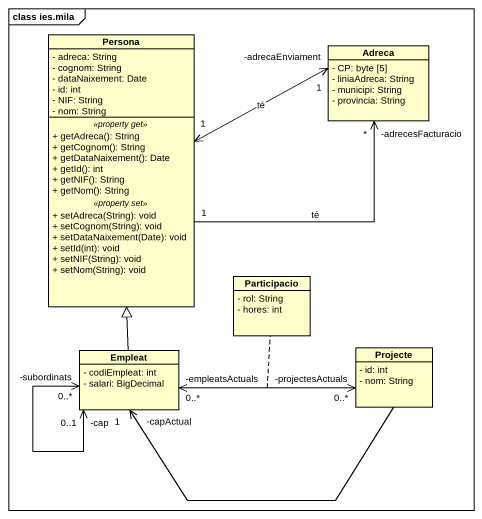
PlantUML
@startuml
mainframe class ies.mila
hide circle
hide empty members
skinparam classAttributeIconSize 0
class Persona {
  - adreca: String
  - cognom: String
  - dataNaixement: Date
  - id: int
  - NIF: String
  - nom: String
  .. <<property get>> ..
  + getAdreca(): String
  + getCognom(): String
  + getDataNaixement(): Date
  + getId(): int
  + getNIF(): String
  + getNom(): String
  .. <<property set>> ..
  + setAdreca(String): void
  + setCognom(String): void
  + setDataNaixement(Date): void
  + setId(int): void
  + setNIF(String): void
  + setNom(String): void
}
class Adreca {
  - CP: byte [5]
  - liniaAdreca: String
  - municipi: String
  - provincia: String
}
class Participacio {
  - rol: String
  - hores: int
}
class Empleat {
  - codiEmpleat: int
  - salari: BigDecimal
}
class Projecte {
  - id: int
  - nom: String
}
Persona "1" <-right-> "-adrecaEnviament\n1" Adreca : té
Persona "1" -right-> "-adrecesFacturacio\n*" Adreca : té
Empleat -up-|> Persona
Empleat "-subordinats\n0..*" <--> "-cap\n0..1" Empleat
Empleat "-empleatsActuals\n0..*" <-right-> "-projectesActuals\n0..*" Projecte
(Empleat, Projecte) .. Participacio
Projecte -left-> "-capActual\n1" Empleat
@enduml
